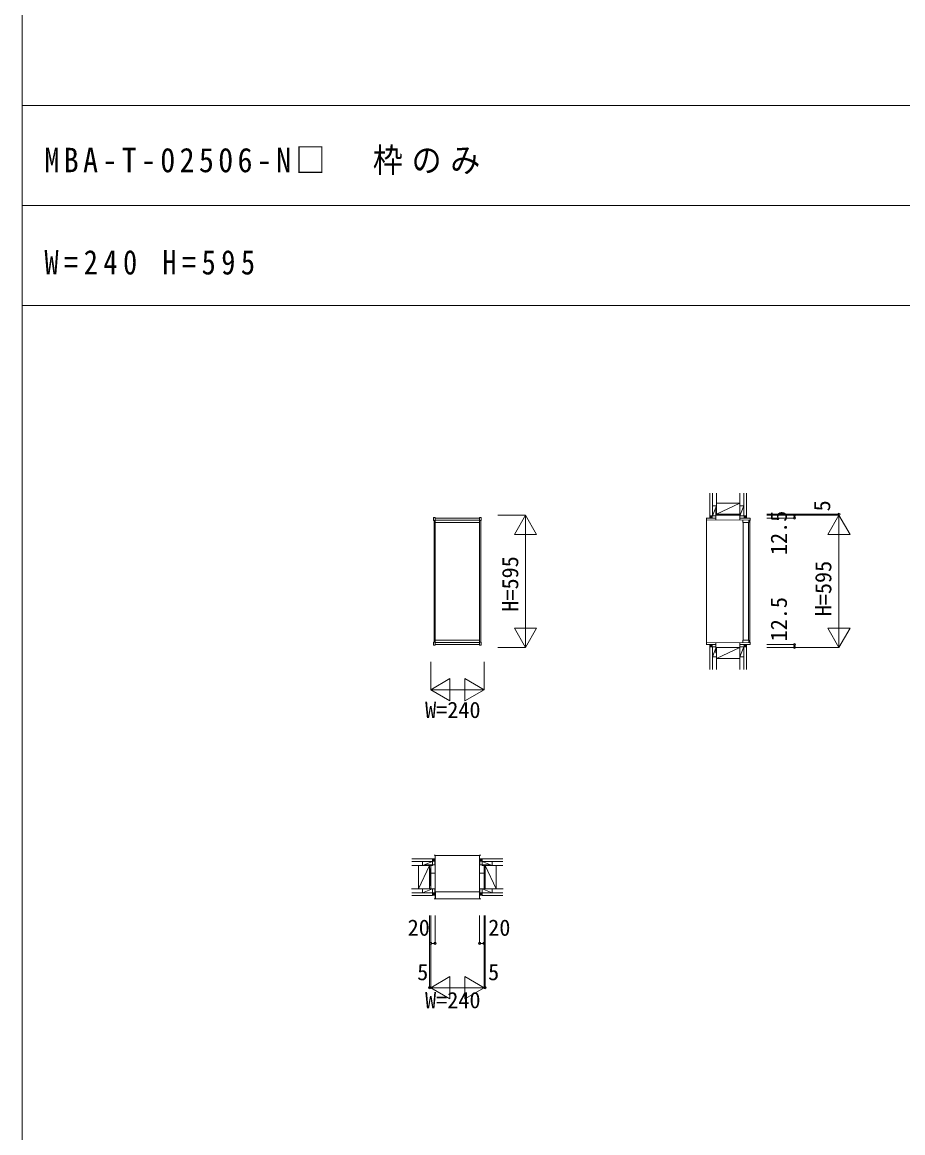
# Model space of a CAD drawing. Units: millimetres, scale not verified. Extents: x -14850 to 12650, y -10500 to 9500.
# Drawn here: x -14850 to -10888, y -500 to 4500 of the extents above; entities that cross this region are included whole.
import ezdxf
from ezdxf.enums import TextEntityAlignment as Align

# ---------------------------------------------------------------- set-up
doc = ezdxf.new("R2010")
doc.units = ezdxf.units.MM
doc.header["$LTSCALE"] = 50
doc.layers.add('0-0_0', color=7, linetype='Continuous')
for name, color, linetype, lineweight in [('0-1_USER1', 7, 'Continuous', 9), ('0-2_YKK_ZWAK', 2, 'Continuous', 9), ('0-3_YKK_11', 7, 'Continuous', 9), ('0-4_YKK_12', 4, 'Continuous', 9), ('0-5_YSS_K', 4, 'Continuous', 9), ('0-6_YKK_13', 4, 'Continuous', 9), ('0-7_YKK_D', 5, 'Continuous', 9), ('0-8_YKK_A1', 5, 'Continuous', 9)]:
    doc.layers.add(name, color=color, linetype=linetype, lineweight=lineweight)
doc.styles.add('ＭＳ ゴシック', font='')
doc.styles.get('ＭＳ ゴシック').set_extended_font_data('MS Gothic')

msp = doc.modelspace()

# ---------------------------------------------------------------- linework, layer by layer
at = {"layer": '0-1_USER1'}
for p, q in [((-14850, -10500), (-14850, 9500)), ((-14850, 4125), (12150, 4125)), ((-14850, 3675), (12150, 3675)), ((-14850, 3225), (12150, 3225))]:
    msp.add_line(p, q, dxfattribs=at)
at = {"layer": '0-2_YKK_ZWAK'}
for p, q in [((-12585.33, 2280.14), (-12710.33, 2280.14)), ((-12585.33, 2280.14), (-12635.33, 2193.54)), ((-12585.33, 2280.14), (-12585.33, 1685.14)), ((-12585.33, 2280.14), (-12535.33, 2193.54)), ((-11500.23, 2285.14), (-11175.23, 2285.14)), ((-11500.23, 2280.14), (-11175.23, 2280.14)), ((-11500.23, 2267.64), (-11375.23, 2267.64)), ((-11375.23, 2280.14), (-11375.23, 2267.64)), ((-11225.23, 2193.54), (-11175.23, 2280.14)), ((-11175.23, 2280.14), (-11175.23, 2285.14)), ((-11175.23, 2280.14), (-11175.23, 1685.14)), ((-11125.23, 2193.54), (-11175.23, 2280.14)), ((-12535.33, 2193.54), (-12635.33, 2193.54)), ((-11225.23, 2193.54), (-11125.23, 2193.54)), ((-12635.33, 1771.74), (-12535.33, 1771.74)), ((-12585.33, 1685.14), (-12635.33, 1771.74)), ((-12585.33, 1685.14), (-12535.33, 1771.74)), ((-11225.23, 1771.74), (-11125.23, 1771.74)), ((-11225.23, 1771.74), (-11175.23, 1685.14)), ((-11175.23, 1685.14), (-11125.23, 1771.74)), ((-12585.33, 1685.14), (-12710.33, 1685.14)), ((-11500.23, 1697.64), (-11375.23, 1697.64)), ((-11500.23, 1685.14), (-11175.23, 1685.14)), ((-11375.23, 1685.14), (-11375.23, 1697.64)), ((-12858.73, 1544.64), (-12858.73, 1444.64)), ((-13012.13, 1494.64), (-12772.13, 1494.64)), ((-12772.13, 1494.64), (-12858.73, 1444.64)), ((-13017.13, 477.95), (-13017.13, 152.95)), ((-13012.13, 477.95), (-13012.13, 152.95)), ((-12992.13, 477.95), (-12992.13, 352.95)), ((-12792.13, 477.95), (-12792.13, 352.95)), ((-12772.13, 477.95), (-12772.13, 152.95)), ((-12767.13, 477.95), (-12767.13, 152.95)), ((-13012.13, 352.95), (-12992.13, 352.95)), ((-12792.13, 352.95), (-12772.13, 352.95)), ((-13012.13, 152.95), (-12925.53, 202.95)), ((-12925.53, 102.95), (-12925.53, 202.95)), ((-12858.73, 202.95), (-12858.73, 102.95)), ((-12772.13, 152.95), (-12858.73, 202.95)), ((-13017.13, 152.95), (-13012.13, 152.95)), ((-13012.13, 152.95), (-12772.13, 152.95)), ((-13012.13, 152.95), (-12925.53, 102.95)), ((-12772.13, 152.95), (-12858.73, 102.95)), ((-12772.13, 152.95), (-12767.13, 152.95))]:
    msp.add_line(p, q, dxfattribs=at)
for points in [[(-13012.13, 1619.64), (-13012.13, 1494.64), (-12925.53, 1544.64)], [(-12772.13, 1619.64), (-12772.13, 1494.64), (-12858.73, 1544.64)], [(-13012.13, 1494.64), (-12925.53, 1444.64), (-12925.53, 1544.64)]]:
    msp.add_lwpolyline(points, dxfattribs=at)
for centre in [(-11375.23, 2280.14), (-11375.23, 2267.64), (-11175.23, 2285.14), (-11375.23, 1697.64), (-11375.23, 1685.14), (-13012.13, 352.95), (-12992.13, 352.95), (-12792.13, 352.95), (-12772.13, 352.95), (-13017.13, 152.95), (-12767.13, 152.95)]:
    msp.add_circle(centre, 5, dxfattribs=at)
at = {"layer": '0-3_YKK_11'}
for p, q in [((-11756.23, 2277.64), (-11756.23, 2380.14)), ((-11744.23, 2277.64), (-11744.23, 2380.14)), ((-11726.23, 2280.14), (-11726.23, 2380.14)), ((-11621.23, 2335.14), (-11621.23, 2380.14)), ((-11603.23, 2277.64), (-11603.23, 2380.14)), ((-11591.23, 2277.64), (-11591.23, 2380.14)), ((-11726.23, 2322.64), (-11744.23, 2322.64)), ((-11621.23, 2335.14), (-11726.23, 2285.14)), ((-11726.23, 2335.14), (-11726.23, 2285.14)), ((-11726.23, 2335.14), (-11621.23, 2335.14)), ((-11726.23, 2280.14), (-11726.23, 2322.64)), ((-11621.23, 2285.14), (-11621.23, 2335.14)), ((-11621.23, 2322.64), (-11621.23, 2277.64)), ((-11603.23, 2322.64), (-11621.23, 2277.64)), ((-11603.23, 2322.64), (-11621.23, 2322.64)), ((-11603.23, 2277.64), (-11603.23, 2322.64)), ((-11756.23, 2277.64), (-11728.83, 2277.64)), ((-11745.23, 2277.64), (-11745.23, 2267.64)), ((-11745.23, 2267.64), (-11729.23, 2267.64)), ((-11743.23, 2277.64), (-11728.83, 2277.64)), ((-11732.23, 2277.64), (-11742.23, 2277.64)), ((-11729.23, 2267.64), (-11729.23, 2277.64)), ((-11726.23, 2285.14), (-11621.23, 2285.14)), ((-11726.23, 2280.14), (-11621.23, 2285.14)), ((-11621.23, 2285.14), (-11726.23, 2285.14)), ((-11726.23, 2285.14), (-11726.23, 2280.14)), ((-11726.23, 2280.14), (-11621.23, 2280.14)), ((-11621.23, 2280.14), (-11621.23, 2285.14)), ((-11621.23, 2277.64), (-11605.23, 2277.64)), ((-11621.23, 2274.64), (-11621.23, 2267.64)), ((-11621.23, 2267.64), (-11602.23, 2267.64)), ((-11603.23, 2277.64), (-11620.23, 2277.64)), ((-11602.23, 2267.64), (-11602.23, 2277.64)), ((-11756.23, 1585.14), (-11756.23, 1687.64)), ((-11756.23, 1687.64), (-11729.23, 1687.64)), ((-11745.23, 1697.64), (-11729.23, 1697.64)), ((-11744.23, 1687.64), (-11744.23, 1585.14)), ((-11728.83, 1687.64), (-11744.23, 1687.64)), ((-11732.23, 1687.64), (-11742.23, 1687.64)), ((-11729.23, 1697.64), (-11729.23, 1687.64)), ((-11726.23, 1685.14), (-11621.23, 1685.14)), ((-11726.23, 1685.14), (-11726.23, 1635.14)), ((-11726.23, 1642.64), (-11726.23, 1660.14)), ((-11726.23, 1585.14), (-11726.23, 1659.14)), ((-11621.23, 1697.64), (-11621.23, 1687.64)), ((-11602.23, 1697.64), (-11621.23, 1697.64)), ((-11621.23, 1642.64), (-11603.23, 1687.64)), ((-11621.23, 1687.64), (-11621.23, 1642.64)), ((-11603.23, 1687.64), (-11621.23, 1687.64)), ((-11621.23, 1585.14), (-11621.23, 1685.14)), ((-11618.23, 1687.64), (-11605.23, 1687.64)), ((-11603.23, 1585.14), (-11603.23, 1687.64)), ((-11603.23, 1642.64), (-11603.23, 1687.64)), ((-11591.23, 1687.64), (-11591.23, 1585.14)), ((-11744.23, 1642.64), (-11726.23, 1642.64)), ((-11621.23, 1642.64), (-11603.23, 1642.64)), ((-13003.63, 733.95), (-13097.13, 733.95)), ((-13003.63, 721.95), (-13097.13, 721.95)), ((-13017.13, 703.95), (-13096.5, 703.95)), ((-13048.63, 721.95), (-13003.63, 721.95)), ((-13048.63, 703.95), (-13003.63, 721.95)), ((-13048.63, 721.95), (-13048.63, 703.95)), ((-13003.63, 703.95), (-13048.63, 703.95)), ((-13017.13, 598.95), (-13017.13, 703.95)), ((-13012.13, 703.95), (-13017.13, 703.95)), ((-13012.13, 598.95), (-13012.13, 703.95)), ((-13003.63, 733.95), (-13003.63, 703.95)), ((-13003.63, 721.95), (-13003.63, 706.55)), ((-13003.63, 719.95), (-13003.63, 709.95)), ((-13003.63, 706.95), (-12993.63, 706.95)), ((-12993.63, 706.95), (-12993.63, 722.95)), ((-12790.63, 706.95), (-12790.63, 722.95)), ((-12780.63, 706.95), (-12790.63, 706.95)), ((-12780.63, 733.95), (-12687.13, 733.95)), ((-12780.63, 733.95), (-12780.63, 703.95)), ((-12780.63, 721.95), (-12687.13, 721.95)), ((-12735.63, 721.95), (-12780.63, 721.95)), ((-12780.63, 721.95), (-12780.63, 706.55)), ((-12735.63, 703.95), (-12780.63, 721.95)), ((-12780.63, 719.95), (-12780.63, 709.95)), ((-12780.63, 703.95), (-12735.63, 703.95)), ((-12767.13, 598.95), (-12772.13, 703.95)), ((-12772.13, 598.95), (-12772.13, 703.95)), ((-12772.13, 703.95), (-12767.13, 703.95)), ((-12767.13, 703.95), (-12767.13, 598.95)), ((-12767.13, 598.95), (-12767.13, 703.95)), ((-12767.13, 703.95), (-12687.76, 703.95)), ((-12735.63, 721.95), (-12735.63, 703.95)), ((-13003.63, 580.95), (-13097.13, 580.95)), ((-13097.13, 568.95), (-13003.63, 568.95)), ((-13048.63, 580.95), (-13003.63, 598.95)), ((-13003.63, 598.95), (-13048.63, 598.95)), ((-13048.63, 598.95), (-13048.63, 580.95)), ((-13048.63, 580.95), (-13003.63, 580.95)), ((-13017.13, 598.95), (-13012.13, 598.95)), ((-13003.63, 598.95), (-12993.63, 598.95)), ((-13003.63, 580.95), (-13003.63, 598.95)), ((-13003.63, 582.95), (-13003.63, 592.95)), ((-12993.63, 598.95), (-12993.63, 579.95)), ((-12780.63, 598.95), (-12790.63, 598.95)), ((-12790.63, 598.95), (-12790.63, 579.95)), ((-12780.63, 580.95), (-12780.63, 598.95)), ((-12780.63, 598.95), (-12735.63, 598.95)), ((-12735.63, 580.95), (-12780.63, 598.95)), ((-12780.63, 582.95), (-12780.63, 592.95)), ((-12780.63, 580.95), (-12687.13, 580.95)), ((-12735.63, 580.95), (-12780.63, 580.95)), ((-12687.13, 568.95), (-12780.63, 568.95)), ((-12767.13, 598.95), (-12772.13, 598.95)), ((-12767.13, 598.95), (-12686.6, 598.95)), ((-12717.13, 598.95), (-12767.13, 598.95)), ((-12735.63, 598.95), (-12735.63, 580.95))]:
    msp.add_line(p, q, dxfattribs=at)
for points in [[(-11744.23, 2322.64), (-11744.23, 2277.64), (-11726.23, 2322.64)], [(-11744.23, 1687.64), (-11744.23, 1642.64), (-11728.83, 1681.14)], [(-11621.23, 1685.14), (-11726.23, 1635.14), (-11621.23, 1635.14)], [(-13067.13, 703.95), (-13067.13, 598.95), (-13017.13, 703.95)], [(-13017.13, 703.95), (-13017.13, 598.95), (-13012.13, 703.95)], [(-12717.13, 703.95), (-12717.13, 598.95), (-12767.13, 703.95)], [(-13067.13, 598.95), (-13017.13, 598.95), (-13097.66, 598.95)]]:
    msp.add_lwpolyline(points, dxfattribs=at)
at = {"layer": '0-4_YKK_12'}
for p, q in [((-12998.93, 2269.14), (-12998.93, 2256.64)), ((-12997.43, 2256.14), (-12998.43, 2256.14)), ((-12992.93, 2270.64), (-12997.43, 2270.64)), ((-12997.43, 2256.14), (-12991.93, 2256.14)), ((-12997.13, 1709.14), (-12997.13, 2256.14)), ((-12992.13, 1709.14), (-12992.13, 2256.14)), ((-12991.43, 2256.64), (-12991.43, 2269.14)), ((-12792.83, 2267.64), (-12991.43, 2267.64)), ((-12792.83, 2257.64), (-12991.43, 2257.64)), ((-12792.83, 2256.64), (-12792.83, 2269.14)), ((-12786.83, 2256.14), (-12792.33, 2256.14)), ((-12792.13, 1709.14), (-12792.13, 2256.14)), ((-12791.33, 2270.64), (-12786.83, 2270.64)), ((-12787.13, 1709.14), (-12787.13, 2256.14)), ((-12786.83, 2256.14), (-12785.83, 2256.14)), ((-12785.33, 2269.14), (-12785.33, 2256.64)), ((-12992.13, 2248.14), (-12792.13, 2248.14)), ((-12998.93, 1696.14), (-12998.93, 1708.64)), ((-12997.43, 1709.14), (-12998.43, 1709.14)), ((-12997.43, 1709.14), (-12991.93, 1709.14)), ((-12792.83, 1717.14), (-12991.43, 1717.14)), ((-12991.43, 1708.64), (-12991.43, 1696.14)), ((-12792.83, 1707.64), (-12991.43, 1707.64)), ((-12792.83, 1708.64), (-12792.83, 1696.14)), ((-12786.83, 1709.14), (-12792.33, 1709.14)), ((-12786.83, 1709.14), (-12785.83, 1709.14)), ((-12785.33, 1696.14), (-12785.33, 1708.64)), ((-12992.93, 1694.64), (-12997.43, 1694.64)), ((-12792.83, 1697.64), (-12991.43, 1697.64)), ((-12791.33, 1694.64), (-12786.83, 1694.64))]:
    msp.add_line(p, q, dxfattribs=at)
for centre, radius, start, end in [((-12997.43, 2269.14), 1.5, 90, 180), ((-12998.43, 2256.64), 0.5, 180, 270), ((-12992.93, 2269.14), 1.5, 0, 90), ((-12991.93, 2256.64), 0.5, 270, 0), ((-12791.33, 2269.14), 1.5, 90, 180), ((-12792.33, 2256.64), 0.5, 180, 270), ((-12786.83, 2269.14), 1.5, 0, 90), ((-12785.83, 2256.64), 0.5, 270, 0), ((-12998.43, 1708.64), 0.5, 90, 180), ((-12991.93, 1708.64), 0.5, 0, 90), ((-12792.33, 1708.64), 0.5, 90, 180), ((-12785.83, 1708.64), 0.5, 0, 90), ((-12997.43, 1696.14), 1.5, 180, 270), ((-12992.93, 1696.14), 1.5, 270, 0), ((-12791.33, 1696.14), 1.5, 180, 270), ((-12786.83, 1696.14), 1.5, 270, 0)]:
    msp.add_arc(centre, radius, start, end, dxfattribs=at)
at = {"layer": '0-5_YSS_K'}
for p, q in [((-13037.13, 703.95), (-13037.13, 706.55)), ((-13037.13, 706.55), (-12992.13, 706.55)), ((-13024.33, 703.95), (-13024.33, 706.55)), ((-12997.13, 749.45), (-12992.13, 749.45)), ((-12992.13, 749.45), (-12992.13, 553.45)), ((-12991.38, 748.95), (-12792.88, 748.95)), ((-12991.38, 553.95), (-12991.38, 748.95)), ((-12792.88, 748.95), (-12792.88, 553.95)), ((-12792.13, 749.45), (-12792.13, 553.45)), ((-12787.13, 749.45), (-12792.13, 749.45)), ((-12747.13, 706.55), (-12792.13, 706.55)), ((-12759.93, 703.95), (-12759.93, 706.55)), ((-12747.13, 703.95), (-12747.13, 706.55)), ((-13012.13, 668.95), (-12992.13, 668.95)), ((-13012.13, 664.45), (-13012.13, 668.95)), ((-13012.13, 598.95), (-13012.13, 618.95)), ((-12772.13, 598.95), (-12772.13, 618.95)), ((-12992.13, 598.95), (-13012.13, 598.95)), ((-12992.13, 553.45), (-12997.13, 553.45)), ((-12792.88, 553.95), (-12991.38, 553.95)), ((-12991.13, 584.95), (-12793.13, 584.95)), ((-12991.13, 552.95), (-12991.13, 584.95)), ((-12793.13, 552.95), (-12991.13, 552.95)), ((-12793.13, 584.95), (-12793.13, 552.95)), ((-12792.13, 598.95), (-12772.13, 598.95)), ((-12792.13, 553.45), (-12787.13, 553.45))]:
    msp.add_line(p, q, dxfattribs=at)
msp.add_lwpolyline([(-12772.13, 664.45), (-12772.13, 668.95), (-12792.13, 668.95)], dxfattribs=at)
at = {"layer": '0-6_YKK_13'}
for p, q in [((-11728.83, 2305.14), (-11728.83, 2257.96)), ((-11726.23, 2305.14), (-11728.83, 2305.14)), ((-11771.73, 2268.14), (-11771.73, 1697.14)), ((-11771.23, 2257.64), (-11576.23, 2259.14)), ((-11726.23, 2292.34), (-11728.83, 2292.34)), ((-11719.73, 2280.14), (-11728.83, 2280.14)), ((-11621.23, 2280.14), (-11641.23, 2280.14)), ((-11621.23, 2258.79), (-11621.23, 2280.14)), ((-11621.23, 2267.64), (-11575.23, 2267.64)), ((-11607.23, 2248.14), (-11607.23, 2258.14)), ((-11575.23, 2257.04), (-11580.53, 2257.04)), ((-11580.53, 2257.04), (-11580.53, 2248.14)), ((-11576.23, 2257.04), (-11576.23, 2248.14)), ((-11575.73, 2257.04), (-11575.73, 1708.24)), ((-11575.23, 2267.64), (-11575.23, 2257.04)), ((-11580.53, 2248.14), (-11607.23, 2248.14)), ((-11605.93, 2248.14), (-11605.93, 1717.14)), ((-11581.93, 1717.14), (-11581.93, 2248.14)), ((-11771.23, 1707.64), (-11576.23, 1706.14)), ((-11621.23, 1706.48), (-11621.23, 1685.14)), ((-11580.53, 1717.14), (-11607.23, 1717.14)), ((-11607.23, 1717.14), (-11607.23, 1707.14)), ((-11580.53, 1708.24), (-11580.53, 1717.14)), ((-11575.23, 1708.24), (-11580.53, 1708.24)), ((-11576.23, 1708.24), (-11576.23, 1717.14)), ((-11575.23, 1697.64), (-11575.23, 1708.24)), ((-11719.73, 1685.14), (-11728.83, 1685.14)), ((-11726.23, 1672.94), (-11728.83, 1672.94)), ((-11621.23, 1685.14), (-11641.23, 1685.14)), ((-11621.23, 1697.64), (-11575.23, 1697.64))]:
    msp.add_line(p, q, dxfattribs=at)
for points in [[(-11728.83, 2267.64), (-11771.23, 2267.64), (-11771.23, 2257.64)], [(-11728.83, 1697.64), (-11771.23, 1697.64), (-11771.23, 1707.64)], [(-11726.23, 1660.14), (-11728.83, 1660.14), (-11728.83, 1707.31)]]:
    msp.add_lwpolyline(points, dxfattribs=at)
at = {"layer": '0-7_YKK_D'}
for p, q in [((-13003.63, 733.95), (-13003.33, 733.65)), ((-13003.63, 726.09), (-12996.07, 733.65)), ((-13003.63, 731.74), (-13001.73, 733.65)), ((-12993.63, 722.95), (-13003.63, 722.95)), ((-13003.33, 733.65), (-12993.93, 733.65)), ((-13001.16, 722.9), (-12993.63, 730.43)), ((-12995.46, 722.95), (-12993.63, 724.77)), ((-12993.63, 733.95), (-12993.93, 733.65)), ((-12790.63, 733.95), (-12790.33, 733.65)), ((-12783.1, 722.9), (-12790.63, 730.43)), ((-12788.8, 722.95), (-12790.63, 724.77)), ((-12790.63, 722.95), (-12780.63, 722.95)), ((-12780.93, 733.65), (-12790.33, 733.65)), ((-12780.63, 726.09), (-12788.19, 733.65)), ((-12780.63, 731.74), (-12782.53, 733.65)), ((-12780.63, 733.95), (-12780.93, 733.65)), ((-13003.63, 568.95), (-13003.63, 580.95)), ((-13003.63, 572.46), (-12996.14, 579.95)), ((-13003.63, 578.12), (-13001.8, 579.95)), ((-12993.63, 579.95), (-13003.63, 579.95)), ((-13003.63, 568.95), (-13003.33, 569.24)), ((-13003.33, 569.24), (-12993.93, 569.24)), ((-13001.19, 569.24), (-12993.63, 576.8)), ((-12995.53, 569.24), (-12993.63, 571.15)), ((-12993.63, 568.95), (-12993.93, 569.24)), ((-12790.63, 579.95), (-12780.63, 579.95)), ((-12783.07, 569.24), (-12790.63, 576.8)), ((-12788.73, 569.24), (-12790.63, 571.15)), ((-12790.63, 568.95), (-12790.33, 569.24)), ((-12780.93, 569.24), (-12790.33, 569.24)), ((-12780.63, 572.46), (-12788.11, 579.95)), ((-12780.63, 578.12), (-12782.46, 579.95)), ((-12780.63, 568.95), (-12780.93, 569.24)), ((-12780.63, 568.95), (-12780.63, 580.95))]:
    msp.add_line(p, q, dxfattribs=at)
at = {"layer": '0-8_YKK_A1'}
for p, q in [((-11756.23, 2277.64), (-11755.93, 2277.34)), ((-11755.93, 2275.74), (-11754.02, 2277.64)), ((-11755.93, 2270.08), (-11748.37, 2277.64)), ((-11752.71, 2267.64), (-11745.23, 2275.12)), ((-11747.05, 2267.64), (-11745.05, 2269.64)), ((-11603.23, 2277.64), (-11591.23, 2277.64)), ((-11600.4, 2277.64), (-11602.4, 2275.64)), ((-11594.74, 2277.64), (-11602.23, 2270.15)), ((-11591.53, 2275.2), (-11599.08, 2267.64)), ((-11591.53, 2269.54), (-11593.43, 2267.64)), ((-11591.23, 2277.64), (-11591.53, 2277.34)), ((-11591.53, 2277.34), (-11591.53, 2267.94)), ((-11591.23, 2267.64), (-11591.53, 2267.94)), ((-11756.23, 1697.64), (-11755.93, 1697.34)), ((-11756.23, 1687.64), (-11755.93, 1687.94)), ((-11751.2, 1697.64), (-11755.93, 1692.91)), ((-11755.93, 1697.34), (-11755.93, 1687.94)), ((-11745.54, 1697.64), (-11755.54, 1687.64)), ((-11745.23, 1692.29), (-11749.88, 1687.64)), ((-11745.23, 1687.64), (-11745.23, 1697.64)), ((-11603.23, 1687.64), (-11591.23, 1687.64)), ((-11602.4, 1695.64), (-11600.4, 1697.64)), ((-11602.27, 1690.11), (-11594.74, 1697.64)), ((-11602.23, 1687.64), (-11602.23, 1697.64)), ((-11599.08, 1687.64), (-11591.53, 1695.2)), ((-11593.43, 1687.64), (-11591.53, 1689.54)), ((-11591.23, 1697.64), (-11591.53, 1697.34)), ((-11591.53, 1687.94), (-11591.53, 1697.34)), ((-11591.23, 1687.64), (-11591.53, 1687.94))]:
    msp.add_line(p, q, dxfattribs=at)
msp.add_lwpolyline([(-11756.23, 2267.64), (-11755.93, 2267.94), (-11755.93, 2277.34)], dxfattribs=at)

# ---------------------------------------------------------------- texts
at = {"layer": '0-0_0', "char_height": 110, "attachment_point": 7, "style": 'ＭＳ ゴシック'}
for s, insert in [('\\T1.29;\\W0.9;MBA-T-02506-N□\u3000枠のみ', (-14750, 3812.5)), ('\\T1.39;\\W0.85;W=240\\~H=595', (-14750, 3362.5))]:
    msp.add_mtext(s, dxfattribs=dict(at, insert=insert))
at = {"layer": '0-2_YKK_ZWAK', "color": 4, "style": 'ＭＳ ゴシック'}
for s, p in [('5', (-11192.23, 2297.66)), ('12.5', (-11387.23, 2101.13)), ('H=595', (-12596.01, 1846.4)), ('H=595', (-11187.23, 1825.64)), ('12.5', (-11387.23, 1712.5))]:
    msp.add_text(s, height=73.31, rotation=90, dxfattribs=at).set_placement(p, align=Align.BOTTOM_LEFT)
for s, p in [('W=240', (-13037.13, 1345.29)), ('20', (-13115.7, 364.95)), ('20', (-12753.14, 364.95)), ('5', (-13072.78, 164.95)), ('5', (-12753.7, 164.95)), ('W=240', (-13037.13, 38.76))]:
    msp.add_text(s, height=73.31, dxfattribs=at).set_placement(p, align=Align.BOTTOM_LEFT)

doc.saveas('drawing.dxf')
